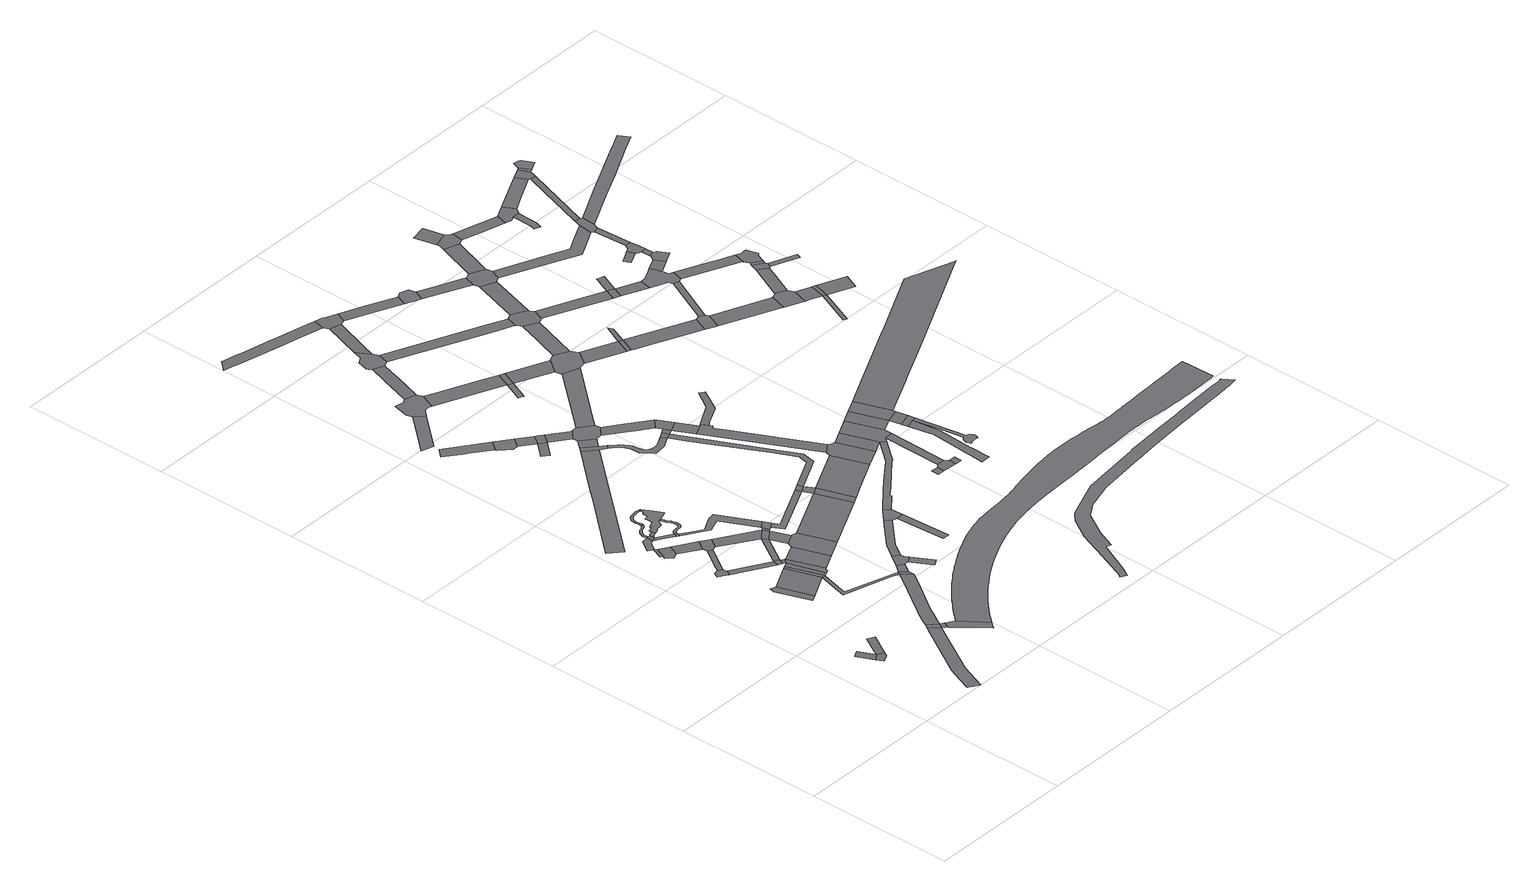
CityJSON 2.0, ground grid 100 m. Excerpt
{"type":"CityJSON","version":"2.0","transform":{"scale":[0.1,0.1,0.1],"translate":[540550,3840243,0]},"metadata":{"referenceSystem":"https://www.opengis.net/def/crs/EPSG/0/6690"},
"CityObjects":{
"road1":{"type":"Road","geometry":[{"type":"MultiSurface","lod":"1","boundaries":[[[0,1,2,3]]]}]},
"road2":{"type":"Road","geometry":[{"type":"MultiSurface","lod":"1","boundaries":[[[3,2,4,5,6]]]}]},
"road3":{"type":"Road","attributes":{"RoadStructureAttribute.sectionType":"1"},"geometry":[{"type":"MultiSurface","lod":"1","boundaries":[[[7,8,3,6]]]}]},
"road4":{"type":"Road","attributes":{"RoadStructureAttribute.sectionType":"1"},"geometry":[{"type":"MultiSurface","lod":"1","boundaries":[[[9,10,11,12,13,14,15,16,17,18,19]]]}]},
"road5":{"type":"Road","geometry":[{"type":"MultiSurface","lod":"1","boundaries":[[[20,21,22,23,24,25]]]}]},
"road6":{"type":"Road","geometry":[{"type":"MultiSurface","lod":"1","boundaries":[[[26,27,28,29,30,31,32,33,34,35,36,37]]]}]},
"road7":{"type":"Road","geometry":[{"type":"MultiSurface","lod":"1","boundaries":[[[38,9,19,39]]]}]},
"road8":{"type":"Road","attributes":{"RoadStructureAttribute.sectionType":"1"},"geometry":[{"type":"MultiSurface","lod":"1","boundaries":[[[40,41,42,43,44]]]}]},
"road9":{"type":"Road","attributes":{"RoadStructureAttribute.sectionType":"1"},"geometry":[{"type":"MultiSurface","lod":"1","boundaries":[[[39,19,45,46]]]}]},
"road10":{"type":"Road","geometry":[{"type":"MultiSurface","lod":"1","boundaries":[[[44,43,47,48,49,50]]]}]},
"road11":{"type":"Road","attributes":{"RoadStructureAttribute.sectionType":"1"},"geometry":[{"type":"MultiSurface","lod":"1","boundaries":[[[51,52,53,41,54,55,56]]]}]},
"road12":{"type":"Road","attributes":{"function":"3","RoadStructureAttribute.sectionType":"1"},"geometry":[{"type":"MultiSurface","lod":"1","boundaries":[[[57,25,24,58,59]]]}]},
"road13":{"type":"Road","attributes":{"RoadStructureAttribute.sectionType":"1"},"geometry":[{"type":"MultiSurface","lod":"1","boundaries":[[[60,61,26,37,62]]]}]},
"road14":{"type":"Road","geometry":[{"type":"MultiSurface","lod":"1","boundaries":[[[63,64,46,45,65,66,67,68,69]]]}]},
"road15":{"type":"Road","attributes":{"RoadStructureAttribute.sectionType":"1"},"geometry":[{"type":"MultiSurface","lod":"1","boundaries":[[[34,33,70,71]]]}]},
"road16":{"type":"Road","attributes":{"RoadStructureAttribute.sectionType":"1"},"geometry":[{"type":"MultiSurface","lod":"1","boundaries":[[[72,73,50,49,74,75]]]}]},
"road17":{"type":"Road","geometry":[{"type":"MultiSurface","lod":"1","boundaries":[[[76,51,56,77,78]]]}]},
"road18":{"type":"Road","geometry":[{"type":"MultiSurface","lod":"1","boundaries":[[[79,80,77,56,81,82,83,84]]]}]},
"road19":{"type":"Road","geometry":[{"type":"MultiSurface","lod":"1","boundaries":[[[85,86,78,77,87,88,89,90,91]]]}]},
"road20":{"type":"Road","attributes":{"RoadStructureAttribute.sectionType":"1"},"geometry":[{"type":"MultiSurface","lod":"1","boundaries":[[[92,93,94,95,96,97,98,99,100,101,102,103,104,105,106,107,108,109,110,111,112,113,114,115,116,117,118,119,120,121,122,123,124,125,51,76]]]}]},
"road21":{"type":"Road","geometry":[{"type":"MultiSurface","lod":"1","boundaries":[[[126,57,59,127,128]]]}]},
"road22":{"type":"Road","attributes":{"RoadStructureAttribute.sectionType":"1"},"geometry":[{"type":"MultiSurface","lod":"1","boundaries":[[[129,130,131,132,133,134,135,136,137,38,39,138,139,140,141,142,143]]]}]},
"road23":{"type":"Road","geometry":[{"type":"MultiSurface","lod":"1","boundaries":[[[75,74,144,60,62,145,146,147]]]}]},
"road24":{"type":"Road","attributes":{"RoadStructureAttribute.sectionType":"1"},"geometry":[{"type":"MultiSurface","lod":"1","boundaries":[[[148,149,126,128,150]]]}]},
"road25":{"type":"Road","geometry":[{"type":"MultiSurface","lod":"1","boundaries":[[[151,152,153,71,70,154,155]]]}]},
"road26":{"type":"Road","geometry":[{"type":"MultiSurface","lod":"1","boundaries":[[[84,83,156,157,158,159]]]}]},
"road27":{"type":"Road","attributes":{"RoadStructureAttribute.sectionType":"1"},"geometry":[{"type":"MultiSurface","lod":"1","boundaries":[[[160,155,154,161,148,162]]]}]},
"road28":{"type":"Road","attributes":{"RoadStructureAttribute.sectionType":"1"},"geometry":[{"type":"MultiSurface","lod":"1","boundaries":[[[162,148,150,163,164,165,166,167]]]}]},
"road29":{"type":"Road","attributes":{"RoadStructureAttribute.sectionType":"1"},"geometry":[{"type":"MultiSurface","lod":"1","boundaries":[[[59,168,169,170,171,172,173,127]]]}]},
"road30":{"type":"Road","attributes":{"RoadStructureAttribute.sectionType":"1"},"geometry":[{"type":"MultiSurface","lod":"1","boundaries":[[[174,175,176,177,178,179,180,181,182,183,184,185,186,187,188,189,190,191,192,193,194,195,196,197,198,109,199,200,201,202,203,204,205,206,207,208,209,210,211,212,213,214,215,216,217,218,219,220,221,222]]]}]},
"road31":{"type":"Road","attributes":{"RoadStructureAttribute.sectionType":"1"},"geometry":[{"type":"MultiSurface","lod":"1","boundaries":[[[223,224,225,226,227,228,229,230,231,232,233,234,235,236,237,238,239,240,241,242,243,244,245,246,247,248,249,250,251,252,253,254,255,256,257,258,259,260,261,262,263,264,265,266,267,268,269,270,271,272,273,274,84,159]]]}]},
"road32":{"type":"Road","attributes":{"RoadStructureAttribute.sectionType":"1"},"geometry":[{"type":"MultiSurface","lod":"1","boundaries":[[[275,151,155,276]]]}]},
"road33":{"type":"Road","geometry":[{"type":"MultiSurface","lod":"1","boundaries":[[[277,278,279,280,222,221,281,282,283,284,285,286,287,288,289,290,291,85,91,292,293,294,295,296,297,298,299,300,301,302,303,304,305,306,249,248]]]}]},
"road34":{"type":"Road","geometry":[{"type":"MultiSurface","lod":"1","boundaries":[[[307,308,167,166,309]]]}]},
"road35":{"type":"Road","attributes":{"RoadStructureAttribute.sectionType":"1"},"geometry":[{"type":"MultiSurface","lod":"1","boundaries":[[[147,146,310,311]]]}]},
"road36":{"type":"Road","attributes":{"function":"3","RoadStructureAttribute.sectionType":"1"},"geometry":[{"type":"MultiSurface","lod":"1","boundaries":[[[312,313,314,315,316,317,318,319]]]}]},
"road37":{"type":"Road","attributes":{"RoadStructureAttribute.sectionType":"1"},"geometry":[{"type":"MultiSurface","lod":"1","boundaries":[[[320,321,322,323,157,156,324,325,326,327,328]]]}]},
"road38":{"type":"Road","geometry":[{"type":"MultiSurface","lod":"1","boundaries":[[[172,171,129,143,329,330]]]}]},
"road39":{"type":"Road","geometry":[{"type":"MultiSurface","lod":"1","boundaries":[[[311,310,275,276,331]]]}]},
"road40":{"type":"Road","attributes":{"RoadStructureAttribute.sectionType":"1"},"geometry":[{"type":"MultiSurface","lod":"1","boundaries":[[[331,276,332,333]]]}]},
"road41":{"type":"Road","attributes":{"RoadStructureAttribute.sectionType":"1"},"geometry":[{"type":"MultiSurface","lod":"1","boundaries":[[[334,330,329,335]]]}]},
"road42":{"type":"Road","geometry":[{"type":"MultiSurface","lod":"1","boundaries":[[[333,332,307,309,336,337]]]}]},
"road43":{"type":"Road","attributes":{"RoadStructureAttribute.sectionType":"1"},"geometry":[{"type":"MultiSurface","lod":"1","boundaries":[[[338,311,331,339]]]}]},
"road44":{"type":"Road","attributes":{"RoadStructureAttribute.sectionType":"1"},"geometry":[{"type":"MultiSurface","lod":"1","boundaries":[[[340,341,342,343,344,345,346,347,348]]]}]},
"road45":{"type":"Road","geometry":[{"type":"MultiSurface","lod":"1","boundaries":[[[349,350,334,335,351,352,353,354]]]}]},
"road46":{"type":"Road","geometry":[{"type":"MultiSurface","lod":"1","boundaries":[[[328,327,338,339,355,356]]]}]},
"road47":{"type":"Road","attributes":{"RoadStructureAttribute.sectionType":"1"},"geometry":[{"type":"MultiSurface","lod":"1","boundaries":[[[357,358,359,360,361,362,363]]]}]},
"road48":{"type":"Road","geometry":[{"type":"MultiSurface","lod":"1","boundaries":[[[364,365,352,351]]]}]},
"road49":{"type":"Road","geometry":[{"type":"MultiSurface","lod":"1","boundaries":[[[348,347,366,367,368,369,370,371]]]}]},
"road50":{"type":"Road","geometry":[{"type":"MultiSurface","lod":"1","boundaries":[[[372,373,374,375,376,377,378,379]]]}]},
"road51":{"type":"Road","attributes":{"RoadStructureAttribute.sectionType":"1"},"geometry":[{"type":"MultiSurface","lod":"1","boundaries":[[[380,381,382,349,354,383,384]]]}]},
"road52":{"type":"Road","attributes":{"RoadStructureAttribute.sectionType":"1"},"geometry":[{"type":"MultiSurface","lod":"1","boundaries":[[[385,386,356,355,387,388]]]}]},
"road53":{"type":"Road","attributes":{"RoadStructureAttribute.sectionType":"1"},"geometry":[{"type":"MultiSurface","lod":"1","boundaries":[[[371,370,389,372,390]]]}]},
"road54":{"type":"Road","attributes":{"function":"3","RoadStructureAttribute.sectionType":"1"},"geometry":[{"type":"MultiSurface","lod":"1","boundaries":[[[391,392,337,336,393]]]}]},
"road55":{"type":"Road","geometry":[{"type":"MultiSurface","lod":"1","boundaries":[[[394,390,372,379,395]]]}]},
"road56":{"type":"Road","geometry":[{"type":"MultiSurface","lod":"1","boundaries":[[[396,397,398,399,400,401,402,357,363,403,404,405,406,407,408,409,410,411]]]}]},
"road57":{"type":"Road","geometry":[{"type":"MultiSurface","lod":"1","boundaries":[[[412,312,319,413,414,415]]]}]},
"road58":{"type":"Road","attributes":{"RoadStructureAttribute.sectionType":"1"},"geometry":[{"type":"MultiSurface","lod":"1","boundaries":[[[416,395,379,417,418]]]}]},
"road59":{"type":"Road","attributes":{"function":"3","RoadStructureAttribute.sectionType":"1"},"geometry":[{"type":"MultiSurface","lod":"1","boundaries":[[[419,420,412,415,421]]]}]},
"road60":{"type":"Road","attributes":{"RoadStructureAttribute.sectionType":"1"},"geometry":[{"type":"MultiSurface","lod":"1","boundaries":[[[422,423,424,425]]]}]},
"road61":{"type":"Road","geometry":[{"type":"MultiSurface","lod":"1","boundaries":[[[426,380,384,425,424,427]]]}]},
"road62":{"type":"Road","geometry":[{"type":"MultiSurface","lod":"1","boundaries":[[[428,429,418,417,430,419,421,431,432,433,434,435]]]}]},
"road63":{"type":"Road","geometry":[{"type":"MultiSurface","lod":"1","boundaries":[[[436,385,388,437]]]}]},
"road64":{"type":"Road","attributes":{"RoadStructureAttribute.sectionType":"1"},"geometry":[{"type":"MultiSurface","lod":"1","boundaries":[[[437,388,391,438]]]}]},
"road65":{"type":"Road","attributes":{"RoadStructureAttribute.sectionType":"1"},"geometry":[{"type":"MultiSurface","lod":"1","boundaries":[[[439,440,396,411,441,442,443]]]}]},
"road66":{"type":"Road","geometry":[{"type":"MultiSurface","lod":"1","boundaries":[[[438,391,393,444]]]}]},
"road67":{"type":"Road","attributes":{"RoadStructureAttribute.sectionType":"1"},"geometry":[{"type":"MultiSurface","lod":"1","boundaries":[[[445,446,447,448,449,450,451,452,453,454,455,456,414,413,457,458,459,460,461,462,463,464,465,466]]]}]},
"road68":{"type":"Road","attributes":{"RoadStructureAttribute.sectionType":"1"},"geometry":[{"type":"MultiSurface","lod":"1","boundaries":[[[467,468,469,470,471,472,473,474,475,476,477,478,479,480,481,482]]]}]},
"road69":{"type":"Road","attributes":{"RoadStructureAttribute.sectionType":"1"},"geometry":[{"type":"MultiSurface","lod":"1","boundaries":[[[483,484,408,407,485,486,487]]]}]},
"road70":{"type":"Road","attributes":{"RoadStructureAttribute.sectionType":"1"},"geometry":[{"type":"MultiSurface","lod":"1","boundaries":[[[488,432,431,489,490,491,492]]]}]},
"road71":{"type":"Road","geometry":[{"type":"MultiSurface","lod":"1","boundaries":[[[493,494,495,496,497,498,499,500,501,502,503,439,443,504,505,506,507,508]]]}]},
"road72":{"type":"Road","geometry":[{"type":"MultiSurface","lod":"1","boundaries":[[[509,466,465,510]]]}]},
"road73":{"type":"Road","attributes":{"RoadStructureAttribute.sectionType":"1"},"geometry":[{"type":"MultiSurface","lod":"1","boundaries":[[[511,509,510,512]]]}]},
"road74":{"type":"Road","attributes":{"RoadStructureAttribute.sectionType":"1"},"geometry":[{"type":"MultiSurface","lod":"1","boundaries":[[[513,514,515,516,517,518,510,465,519,520,521,522,523,524,525,436,437]]]}]},
"road75":{"type":"Road","attributes":{"function":"3","RoadStructureAttribute.sectionType":"1"},"geometry":[{"type":"MultiSurface","lod":"1","boundaries":[[[526,438,444,527,528]]]}]},
"road76":{"type":"Road","geometry":[{"type":"MultiSurface","lod":"1","boundaries":[[[486,529,530,531,532,533,534,535,536]]]}]},
"road77":{"type":"Road","geometry":[{"type":"MultiSurface","lod":"1","boundaries":[[[537,538,539,492,491,511,512,540]]]}]},
"road78":{"type":"Road","geometry":[{"type":"MultiSurface","lod":"1","boundaries":[[[540,512,541,542]]]}]},
"road79":{"type":"Road","attributes":{"RoadStructureAttribute.sectionType":"1"},"geometry":[{"type":"MultiSurface","lod":"1","boundaries":[[[543,493,508,544,545]]]}]},
"road80":{"type":"Road","attributes":{"function":"3","RoadStructureAttribute.sectionType":"1"},"geometry":[{"type":"MultiSurface","lod":"1","boundaries":[[[546,428,435,547,548,549]]]}]},
"road81":{"type":"Road","geometry":[{"type":"MultiSurface","lod":"1","boundaries":[[[487,486,536,550]]]}]},
"road82":{"type":"Road","attributes":{"RoadStructureAttribute.sectionType":"1"},"geometry":[{"type":"MultiSurface","lod":"1","boundaries":[[[551,552,553,554,555,556,426,427,557,558,559,560,561,562,563]]]}]},
"road83":{"type":"Road","attributes":{"RoadStructureAttribute.sectionType":"1"},"geometry":[{"type":"MultiSurface","lod":"1","boundaries":[[[564,542,541,565,566,567,568,569,570,571,572]]]}]},
"road84":{"type":"Road","geometry":[{"type":"MultiSurface","lod":"1","boundaries":[[[573,574,575,576,482,481,577,543,545,578,579]]]}]},
"road85":{"type":"Road","attributes":{"RoadStructureAttribute.sectionType":"1"},"geometry":[{"type":"MultiSurface","lod":"1","boundaries":[[[550,536,580,581]]]}]},
"road86":{"type":"Road","geometry":[{"type":"MultiSurface","lod":"1","boundaries":[[[582,583,584,567,566,585,526,528,586,587]]]}]},
"road87":{"type":"Road","attributes":{"RoadStructureAttribute.sectionType":"1"},"geometry":[{"type":"MultiSurface","lod":"1","boundaries":[[[588,589,590,591,592]]]}]},
"road88":{"type":"Road","attributes":{"RoadStructureAttribute.sectionType":"1"},"geometry":[{"type":"MultiSurface","lod":"1","boundaries":[[[593,594,595,596,597,564,572]]]}]},
"road89":{"type":"Road","attributes":{"RoadStructureAttribute.sectionType":"1"},"geometry":[{"type":"MultiSurface","lod":"1","boundaries":[[[598,506,505,599,600,601,602]]]}]},
"road90":{"type":"Road","attributes":{"RoadStructureAttribute.sectionType":"1"},"geometry":[{"type":"MultiSurface","lod":"1","boundaries":[[[603,592,591,604,605,606]]]}]},
"road91":{"type":"Road","attributes":{"function":"3","RoadStructureAttribute.sectionType":"1"},"geometry":[{"type":"MultiSurface","lod":"1","boundaries":[[[607,587,586,608,551]]]}]},
"road92":{"type":"Road","attributes":{"RoadStructureAttribute.sectionType":"1"},"geometry":[{"type":"MultiSurface","lod":"1","boundaries":[[[609,610,611,612,613,614,615,616,617,618,619,620,621,622,623,624,625,626,627,628,629,630,631,632,633,634,635,636,637,638,639,640,641,642,643,644,645,646,647,648,649,650,651,652,653,654,655,656,657,658,659,660,661,662,663,664,665,666,667,668,669,670,671,672,673,674,675,676,677,678,679,680,681,682,683,684,685,686,687,688,689,690,691,692,693,694,695,696,697,698,699,700,701,702,703,704,705,706,707,708,709,710,711,712,713,714,715,716,717,718,69,68,719,720,721,722,723,724,725,726,727,728,729,730,731,732,733,734,735,736,737,738,739,740,741,742,743,744,745,746,747,748,749,750,751,752,753,754,755,756,757,758,759,760,761,762,763,764,765,766,767,768,769,770,771,772,773,774,775,776,777,778,779,780,781,782,783,784,785,786,787,788,789,790,791,792,793,794,795,796,797,798,799,800,801,802,803]]]}]},
"road93":{"type":"Road","geometry":[{"type":"MultiSurface","lod":"1","boundaries":[[[804,805,806,581,580,807,808,546,549,809,810,811,812,813,814,815]]]}]},
"road94":{"type":"Road","geometry":[{"type":"MultiSurface","lod":"1","boundaries":[[[816,817,818,605,604]]]}]},
"road95":{"type":"Road","attributes":{"RoadStructureAttribute.sectionType":"1"},"geometry":[{"type":"MultiSurface","lod":"1","boundaries":[[[819,820,579,578,821,822,823]]]}]},
"road96":{"type":"Road","attributes":{"RoadStructureAttribute.sectionType":"1"},"geometry":[{"type":"MultiSurface","lod":"1","boundaries":[[[824,603,606,825]]]}]},
"road97":{"type":"Road","geometry":[{"type":"MultiSurface","lod":"1","boundaries":[[[826,607,551,563,824,825,827]]]}]},
"road98":{"type":"Road","attributes":{"RoadStructureAttribute.sectionType":"1"},"geometry":[{"type":"MultiSurface","lod":"1","boundaries":[[[828,829,830,831,804,815,832]]]}]},
"road99":{"type":"Road","attributes":{"function":"3","RoadStructureAttribute.sectionType":"1"},"geometry":[{"type":"MultiSurface","lod":"1","boundaries":[[[812,811,833,834]]]}]},
"road100":{"type":"Road","attributes":{"RoadStructureAttribute.sectionType":"1"},"geometry":[{"type":"MultiSurface","lod":"1","boundaries":[[[835,826,827,836,837,838,839]]]}]},
"road101":{"type":"Road","geometry":[{"type":"MultiSurface","lod":"1","boundaries":[[[840,841,842,843,844,845,846,847,848,849]]]}]},
"road102":{"type":"Road","geometry":[{"type":"MultiSurface","lod":"1","boundaries":[[[850,851,852,823,822,853,854,855,856,857,858,859]]]}]},
"road103":{"type":"Road","geometry":[{"type":"MultiSurface","lod":"1","boundaries":[[[860,861,849,848,862]]]}]},
"road104":{"type":"Road","geometry":[{"type":"MultiSurface","lod":"1","boundaries":[[[863,835,839,864,865]]]}]},
"road105":{"type":"Road","attributes":{"RoadStructureAttribute.sectionType":"1"},"geometry":[{"type":"MultiSurface","lod":"1","boundaries":[[[864,839,861,860]]]}]},
"road106":{"type":"Road","geometry":[{"type":"MultiSurface","lod":"1","boundaries":[[[866,867,868,869,870,871,872,873,874,875,876,877,878,879,880,881,882,883,884,885,886,887,888,889,890,891,892,893,894,895,896,897,898,899,900,901,862,848]]]}]},
"road107":{"type":"Road","geometry":[{"type":"MultiSurface","lod":"1","boundaries":[[[834,833,902,903]]]}]},
"road108":{"type":"Road","geometry":[{"type":"MultiSurface","lod":"1","boundaries":[[[904,905,602,601,906,907,828,832,908,909,910,911,912,913]]]}]},
"road109":{"type":"Road","geometry":[{"type":"MultiSurface","lod":"1","boundaries":[[[914,915,834,903]]]}]},
"road110":{"type":"Road","attributes":{"RoadStructureAttribute.sectionType":"1"},"geometry":[{"type":"MultiSurface","lod":"1","boundaries":[[[916,917,918,857,856,919,920,921]]]}]},
"road111":{"type":"Road","attributes":{"RoadStructureAttribute.sectionType":"1"},"geometry":[{"type":"MultiSurface","lod":"1","boundaries":[[[922,923,924,925,926,927,928,929,930,931,932,933,934,935,936,937,938,939,940,941,942,943,944,945,946,947,948,949,950,951,952,953,954,955,956,957,958,959,960,961,962,963,964,965,966,967,968,969,970,971,972,973,974,975,976]]]}]},
"road112":{"type":"Road","attributes":{"RoadStructureAttribute.sectionType":"1"},"geometry":[{"type":"MultiSurface","lod":"1","boundaries":[[[977,904,913,978,979]]]}]},
"road113":{"type":"Road","attributes":{"function":"3","RoadStructureAttribute.sectionType":"1"},"geometry":[{"type":"MultiSurface","lod":"1","boundaries":[[[903,902,980,981,982,983,984]]]}]},
"road114":{"type":"Road","attributes":{"RoadStructureAttribute.sectionType":"1"},"geometry":[{"type":"MultiSurface","lod":"1","boundaries":[[[985,910,909,986,987]]]}]},
"road115":{"type":"Road","geometry":[{"type":"MultiSurface","lod":"1","boundaries":[[[988,989,990,921,920,991,977,979,992,993,994,995,996]]]}]},
"road116":{"type":"Road","geometry":[{"type":"MultiSurface","lod":"1","boundaries":[[[997,984,983,998,999,1000,1001]]]}]},
"road117":{"type":"Road","attributes":{"RoadStructureAttribute.sectionType":"1"},"geometry":[{"type":"MultiSurface","lod":"1","boundaries":[[[1002,988,996,1003,1004]]]}]},
"road118":{"type":"Road","geometry":[{"type":"MultiSurface","lod":"1","boundaries":[[[987,986,1005,1006]]]}]},
"road119":{"type":"Road","geometry":[{"type":"MultiSurface","lod":"1","boundaries":[[[1007,1008,1009,987,1006]]]}]},
"road120":{"type":"Road","geometry":[{"type":"MultiSurface","lod":"1","boundaries":[[[1010,1011,1012,1013,1014,1002,1004,1015,1016,1017]]]}]},
"road121":{"type":"Road","attributes":{"RoadStructureAttribute.sectionType":"1"},"geometry":[{"type":"MultiSurface","lod":"1","boundaries":[[[1006,1005,1018,1019]]]}]},
"road122":{"type":"Road","attributes":{"RoadStructureAttribute.sectionType":"1"},"geometry":[{"type":"MultiSurface","lod":"1","boundaries":[[[1020,1021,1012,1011]]]}]},
"road123":{"type":"Road","attributes":{"RoadStructureAttribute.sectionType":"1"},"geometry":[{"type":"MultiSurface","lod":"1","boundaries":[[[1022,997,1001,1023]]]}]},
"road124":{"type":"Road","attributes":{"function":"3","RoadStructureAttribute.sectionType":"1"},"geometry":[{"type":"MultiSurface","lod":"1","boundaries":[[[1000,999,1024,1025,1026]]]}]},
"road125":{"type":"Road","attributes":{"RoadStructureAttribute.sectionType":"1"},"geometry":[{"type":"MultiSurface","lod":"1","boundaries":[[[1027,1028,1029,994,993,1030,1031,1032,1033,1034,1035,1036]]]}]},
"road126":{"type":"Road","geometry":[{"type":"MultiSurface","lod":"1","boundaries":[[[1037,1038,1039,1040,1019,1018,1041,1042,1043,1022,1023,1044,1045,1046,1047,1048]]]}]},
"road127":{"type":"Road","attributes":{"RoadStructureAttribute.sectionType":"1"},"geometry":[{"type":"MultiSurface","lod":"1","boundaries":[[[1017,1016,1049,1050,1051]]]}]},
"road128":{"type":"Road","attributes":{"function":"3","RoadStructureAttribute.sectionType":"1"},"geometry":[{"type":"MultiSurface","lod":"1","boundaries":[[[1052,1053,1054,1055,1056,1057,1058,863,865,1059,1060,1061,1062,1063,1064]]]}]},
"road129":{"type":"Road","geometry":[{"type":"MultiSurface","lod":"1","boundaries":[[[1065,1066,1067,1026,1025,1068,1069,1070,1071,1072]]]}]},
"road130":{"type":"Road","attributes":{"RoadStructureAttribute.sectionType":"1"},"geometry":[{"type":"MultiSurface","lod":"1","boundaries":[[[1073,1037,1048,1074]]]}]},
"road131":{"type":"Road","geometry":[{"type":"MultiSurface","lod":"1","boundaries":[[[1075,1076,1077,1078,1079]]]}]},
"road132":{"type":"Road","geometry":[{"type":"MultiSurface","lod":"1","boundaries":[[[1080,1081,1082,1083]]]}]},
"road133":{"type":"Road","geometry":[{"type":"MultiSurface","lod":"1","boundaries":[[[1084,1085,1086,1073,1074,1087,1088,1089]]]}]},
"road134":{"type":"Road","geometry":[{"type":"MultiSurface","lod":"1","boundaries":[[[1090,1091,1092,1093,1094,1095]]]}]},
"road135":{"type":"Road","attributes":{"function":"3","RoadStructureAttribute.sectionType":"1"},"geometry":[{"type":"MultiSurface","lod":"1","boundaries":[[[1096,1070,1069,1097,1098,1099,1080,1100]]]}]},
"road136":{"type":"Road","geometry":[{"type":"MultiSurface","lod":"1","boundaries":[[[1101,1102,1103,1104,1105,1075,1079,1106,1107,1108]]]}]},
"road137":{"type":"Road","attributes":{"RoadStructureAttribute.sectionType":"1"},"geometry":[{"type":"MultiSurface","lod":"1","boundaries":[[[1108,1107,1109,1085,1084]]]}]},
"road138":{"type":"Road","attributes":{"RoadStructureAttribute.sectionType":"1"},"geometry":[{"type":"MultiSurface","lod":"1","boundaries":[[[1110,1111,1112,1113,1045,1044,1114,1115,1116,1117]]]}]},
"road139":{"type":"Road","geometry":[{"type":"MultiSurface","lod":"1","boundaries":[[[1118,1119,1051,1050,1120,1090,1095,1121]]]}]},
"road140":{"type":"Road","attributes":{"RoadStructureAttribute.sectionType":"1"},"geometry":[{"type":"MultiSurface","lod":"1","boundaries":[[[1122,1065,1072,1123,1124]]]}]},
"road141":{"type":"Road","geometry":[{"type":"MultiSurface","lod":"1","boundaries":[[[1100,1080,1083,1125]]]}]},
"road142":{"type":"Road","attributes":{"RoadStructureAttribute.sectionType":"1"},"geometry":[{"type":"MultiSurface","lod":"1","boundaries":[[[1126,1127,1128,1103,1102]]]}]},
"road143":{"type":"Road","geometry":[{"type":"MultiSurface","lod":"1","boundaries":[[[1129,1130,1036,1035,1127,1126,1131,1132,1133,1134,1135]]]}]},
"road144":{"type":"Road","geometry":[{"type":"MultiSurface","lod":"1","boundaries":[[[1136,1137,1122,1124,1138,1139,1140,1141]]]}]},
"road145":{"type":"Road","attributes":{"function":"3","RoadStructureAttribute.sectionType":"1"},"geometry":[{"type":"MultiSurface","lod":"1","boundaries":[[[1125,1083,1142,1143]]]}]},
"road146":{"type":"Road","attributes":{"RoadStructureAttribute.sectionType":"1"},"geometry":[{"type":"MultiSurface","lod":"1","boundaries":[[[1144,1136,1141,1145,1146]]]}]},
"road147":{"type":"Road","geometry":[{"type":"MultiSurface","lod":"1","boundaries":[[[1147,1148,1149,1117,1116,1144,1146,1150,1151,1152,1153]]]}]},
"road148":{"type":"Road","attributes":{"RoadStructureAttribute.sectionType":"1"},"geometry":[{"type":"MultiSurface","lod":"1","boundaries":[[[1154,1155,1118,1121,1156,1157]]]}]},
"road149":{"type":"Road","geometry":[{"type":"MultiSurface","lod":"1","boundaries":[[[1158,1159,1160,1161,1140,1139]]]}]},
"road150":{"type":"Road","attributes":{"RoadStructureAttribute.sectionType":"1"},"geometry":[{"type":"MultiSurface","lod":"1","boundaries":[[[1162,1163,1164,1165,1129,1135,1166,1167,1168,1169]]]}]},
"road151":{"type":"Road","geometry":[{"type":"MultiSurface","lod":"1","boundaries":[[[1170,1154,1157,1162,1169,1171,1172]]]}]},
"road152":{"type":"Road","attributes":{"RoadStructureAttribute.sectionType":"1"},"geometry":[{"type":"MultiSurface","lod":"1","boundaries":[[[1173,1170,1172,1174]]]}]},
"road153":{"type":"Road","geometry":[{"type":"MultiSurface","lod":"1","boundaries":[[[1175,1176,1173,1174,1177,1178,1179]]]}]},
"road154":{"type":"Road","attributes":{"RoadStructureAttribute.sectionType":"1"},"geometry":[{"type":"MultiSurface","lod":"1","boundaries":[[[1180,1181,1182,1183,1134,1133,1184,1185,1186,1187]]]}]}
},
"vertices":[
[268,766,0],[221,743,0],[276,630,0],[319,661,0],
[299,584,0],[348,608,0],[364,635,0],
[448,781,0],[403,807,0],
[713,613,0],[688,571,0],[483,225,0],[446,132,0],[411,46,0],[482,4,0],[554,183,0],[694,423,0],[757,530,0],[768,549,0],[770,551,0],
[445,1548,0],[417,1560,0],[409,1522,0],[488,1296,0],[532,1319,0],[453,1544,0],
[353,1906,0],[347,1906,0],[339,1905,0],[325,1904,0],[305,1868,0],[325,1857,0],[331,1853,0],[369,1831,0],[388,1864,0],[388,1866,0],[384,1888,0],[383,1894,0],
[729,639,0],[790,584,0],
[276,2324,0],[273,2325,0],[242,2250,0],[259,2240,0],[290,2315,0],
[801,531,0],[816,570,0],
[247,2219,0],[289,2183,0],[325,2199,0],[357,2274,0],
[337,2433,0],[293,2426,0],[239,2346,0],[278,2327,0],[310,2377,0],[337,2390,0],
[622,1631,0],[691,1400,0],[701,1405,0],
[468,2086,0],[372,1937,0],[494,2065,0],
[843,554,0],[833,560,0],[803,516,0],[966,322,0],[976,336,0],[1001,367,0],[877,535,0],
[628,1685,0],[637,1722,0],
[468,2206,0],[429,2230,0],[463,2114,0],[505,2183,0],
[352,2436,0],[366,2403,0],[364,2433,0],
[442,2357,0],[405,2379,0],[375,2367,0],[428,2335,0],[462,2314,0],[472,2338,0],
[401,2452,0],[374,2445,0],[379,2416,0],[386,2421,0],[393,2424,0],[397,2425,0],[407,2428,0],
[349,2448,0],[348,2454,0],[348,2463,0],[349,2467,0],[351,2474,0],[354,2481,0],[360,2490,0],[363,2493,0],[371,2500,0],[376,2502,0],[392,2508,0],[401,2512,0],[406,2514,0],[411,2519,0],[415,2522,0],[420,2530,0],[422,2536,0],[423,2540,0],[400,2529,0],[397,2527,0],[395,2526,0],[387,2522,0],[379,2519,0],[369,2516,0],[363,2512,0],[361,2511,0],[353,2504,0],[348,2499,0],[341,2489,0],[337,2479,0],[334,2470,0],[333,2464,0],[333,2453,0],[335,2446,0],
[643,1641,0],[724,1402,0],[725,1405,0],
[1018,1082,0],[1014,1077,0],[985,1033,0],[931,955,0],[926,947,0],[821,791,0],[807,771,0],[796,752,0],[757,687,0],[801,604,0],[846,682,0],[872,725,0],[999,912,0],[1014,934,0],[1073,1023,0],
[471,2090,0],[499,2066,0],[528,2074,0],[571,2142,0],
[676,1658,0],[669,1655,0],[752,1418,0],
[644,1733,0],[638,1724,0],[638,1723,0],[657,1669,0],[672,1707,0],
[479,2304,0],[486,2322,0],[486,2330,0],[487,2337,0],
[673,1706,0],[668,1663,0],[693,1691,0],
[776,1429,0],[773,1436,0],[771,1441,0],[787,1449,0],[701,1685,0],
[659,1247,0],[645,1197,0],[973,1108,0],[1019,1084,0],[1024,1108,0],[672,1212,0],
[506,2655,0],[497,2656,0],[490,2656,0],[479,2654,0],[457,2650,0],[452,2649,0],[444,2647,0],[441,2646,0],[436,2644,0],[435,2643,0],[427,2638,0],[421,2632,0],[417,2628,0],[412,2619,0],[409,2612,0],[405,2599,0],[405,2587,0],[405,2579,0],[407,2565,0],[408,2556,0],[409,2552,0],[409,2547,0],[408,2540,0],[406,2537,0],[403,2532,0],[424,2546,0],[424,2551,0],[424,2553,0],[422,2567,0],[420,2580,0],[420,2587,0],[420,2597,0],[423,2607,0],[425,2612,0],[429,2619,0],[432,2622,0],[436,2626,0],[437,2626,0],[442,2630,0],[443,2630,0],[446,2632,0],[454,2634,0],[456,2634,0],[482,2639,0],[492,2641,0],[497,2641,0],[504,2640,0],[518,2637,0],[522,2651,0],
[489,2340,0],[491,2344,0],[495,2346,0],[502,2349,0],[509,2351,0],[513,2352,0],[518,2353,0],[538,2354,0],[545,2355,0],[547,2356,0],[550,2358,0],[554,2362,0],[558,2367,0],[563,2379,0],[566,2388,0],[567,2393,0],[567,2395,0],[568,2400,0],[567,2406,0],[564,2418,0],[560,2432,0],[557,2438,0],[545,2456,0],[542,2462,0],[539,2474,0],[533,2498,0],[518,2494,0],[524,2471,0],[528,2457,0],[531,2449,0],[544,2431,0],[546,2426,0],[550,2414,0],[552,2404,0],[552,2401,0],[553,2399,0],[552,2397,0],[552,2394,0],[552,2392,0],[549,2384,0],[545,2375,0],[543,2372,0],[540,2369,0],[536,2369,0],[517,2368,0],[510,2367,0],[501,2365,0],[498,2364,0],[487,2360,0],[480,2355,0],[475,2347,0],[473,2341,0],
[759,1919,0],[787,1889,0],
[597,2521,0],[592,2530,0],[563,2586,0],[530,2650,0],[518,2614,0],[505,2611,0],[504,2570,0],[477,2566,0],[477,2559,0],[478,2543,0],[478,2513,0],[450,2502,0],[432,2495,0],[433,2478,0],[398,2470,0],[423,2431,0],[429,2434,0],[445,2447,0],[451,2450,0],[456,2451,0],[463,2451,0],[465,2451,0],[478,2452,0],[484,2453,0],[487,2455,0],[489,2457,0],[493,2462,0],[498,2472,0],[503,2481,0],[508,2486,0],
[817,1741,0],[782,1724,0],[899,1506,0],
[764,1927,0],[832,1982,0],
[743,3292,0],[482,2993,0],[427,2928,0],[65,2513,0],[148,2441,0],[442,2779,0],[463,2803,0],[826,3220,0],
[769,2298,0],[714,2287,0],[623,2237,0],[552,2281,0],[574,2246,0],[642,2204,0],[732,2240,0],[851,2004,0],[897,2037,0],
[1071,1066,0],[1034,1106,0],
[853,1944,0],
[832,1778,0],[903,1818,0],
[1071,1160,0],[1114,1131,0],
[1027,1572,0],[943,1810,0],
[852,1992,0],[866,1950,0],
[362,3829,0],[227,3927,0],[172,3868,0],[274,3795,0],[315,3764,0],[357,3734,0],[394,3708,0],[434,3679,0],[481,3743,0],
[1127,1241,0],[1118,1229,0],[1143,1132,0],[1186,1157,0],[1170,1185,0],[1168,1213,0],
[884,1959,0],[922,1986,0],
[373,4256,0],[227,4090,0],[155,4008,0],[146,3998,0],[144,3996,0],[225,3968,0],[432,4204,0],
[1224,995,0],[1267,1020,0],
[436,3669,0],[506,3598,0],[532,3602,0],[540,3603,0],[541,3603,0],[587,3666,0],
[641,3531,0],[628,3516,0],[571,3453,0],[554,3434,0],[597,3400,0],[612,3416,0],[669,3480,0],[685,3499,0],
[1368,1510,0],[1302,1446,0],[1193,1338,0],[1228,1303,0],[1402,1474,0],
[1265,2101,0],[945,1940,0],[928,1885,0],[1278,2063,0],
[637,3534,0],[683,3597,0],
[1309,1996,0],[1156,1918,0],[1392,1759,0],
[708,3579,0],[731,3562,0],
[474,4407,0],[450,4395,0],[442,4391,0],[439,4390,0],[385,4402,0],[360,4293,0],[362,4287,0],[450,4223,0],[467,4243,0],[496,4249,0],[504,4251,0],[523,4242,0],[567,4344,0],[565,4350,0],[563,4355,0],[552,4384,0],
[768,3321,0],[872,3194,0],[890,3214,0],[851,3249,0],
[862,3468,0],[810,3409,0],[867,3464,0],
[813,3374,0],[813,3373,0],[899,3304,0],
[1455,1129,0],[1505,1132,0],[1484,1467,0],[1434,1464,0],
[1444,1585,0],[1479,1549,0],
[907,3468,0],[900,3468,0],[810,3407,0],[941,3309,0],[1002,3365,0],[997,3393,0],[997,3396,0],[996,3402,0],
[1311,2124,0],[1323,2088,0],
[1357,2021,0],
[581,4743,0],[539,4612,0],[616,4588,0],[620,4601,0],[655,4715,0],
[1440,1784,0],
[1106,3011,0],[1079,3001,0],[1054,2998,0],[1029,3003,0],[1004,3015,0],[996,3030,0],[988,3077,0],[983,3102,0],[973,3120,0],[958,3147,0],[937,3174,0],[907,3199,0],[907,3164,0],[928,3142,0],[940,3122,0],[951,3092,0],[954,3057,0],[954,3027,0],[1017,2950,0],[1099,2961,0],[1174,3002,0],[1153,3038,0],
[611,5340,0],[441,5377,0],[430,5379,0],[277,5413,0],[213,5426,0],[175,5435,0],[90,5453,0],[69,5458,0],[8,5390,0],[65,5378,0],[74,5376,0],[128,5364,0],[424,5299,0],[534,5274,0],[707,5236,0],[725,5314,0],
[922,4193,0],[705,4285,0],[896,4084,0],[972,4052,0],[1014,4154,0],
[1134,3270,0],[1087,3205,0],[1108,3190,0],[1206,3120,0],[1263,3177,0],
[643,4938,0],[622,4872,0],[621,4872,0],[619,4871,0],[589,4849,0],[588,4850,0],[583,4851,0],[559,4775,0],[566,4763,0],[574,4750,0],[582,4747,0],[666,4720,0],[690,4731,0],[714,4809,0],[701,4836,0],[695,4846,0],
[1193,3061,0],[1216,3020,0],
[1226,3080,0],[1249,3035,0],
[1552,2206,0],[1561,2256,0],[1568,2301,0],[1561,2316,0],[1506,2429,0],[1315,2819,0],[1233,2885,0],[1273,2806,0],[1464,2434,0],[1522,2319,0],[1531,2303,0],[1523,2262,0],[1517,2228,0],
[1657,2174,0],[1533,1832,0],[1740,1938,0],
[970,4048,0],[954,4011,0],[914,3919,0],[933,3912,0],[951,3904,0],[990,3995,0],[1007,4032,0],[1008,4036,0],
[1282,3147,0],[1271,3167,0],[1268,3173,0],[1320,3071,0],
[1317,2902,0],[1388,2938,0],
[728,5200,0],[724,4939,0],[805,5180,0],
[1265,3883,0],[1067,3486,0],[1096,3520,0],[1379,3846,0],
[1051,4138,0],
[1950,2046,0],[1827,1894,0],[1824,1890,0],[1660,1763,0],[1600,1714,0],[1458,1598,0],[1583,1637,0],[1580,1649,0],[1643,1696,0],[1853,1868,0],[1858,1865,0],[1859,1868,0],[1977,2014,0],
[1405,2948,0],[1337,2862,0],[1668,2212,0],[1733,2260,0],[1450,2816,0],[1428,2858,0],[1423,2869,0],[1440,2882,0],[1430,2902,0],
[841,5276,0],[801,5294,0],[782,5302,0],[758,5307,0],[721,5213,0],[840,5190,0],[871,5263,0],
[1253,3932,0],[1322,4024,0],
[1778,2238,0],[1740,2246,0],[1739,2247,0],[1658,2176,0],[1863,2001,0],[1780,2237,0],
[1927,1625,0],[1925,1596,0],[1924,1575,0],[1972,1573,0],[1974,1623,0],
[1453,2920,0],[1581,2985,0],[1671,3138,0],[1637,3159,0],[1558,3034,0],
[1337,4544,0],[1306,4471,0],[1327,4462,0],[1456,4407,0],[1479,4484,0],
[1997,1643,0],[2071,1568,0],[2073,1618,0],[2052,1641,0],
[1867,2282,0],[1908,2024,0],
[3707,1248,0],[3671,1247,0],[3645,1245,0],[3607,1241,0],[3578,1240,0],[3541,1238,0],[3514,1236,0],[3490,1234,0],[3462,1233,0],[3427,1231,0],[3407,1228,0],[3383,1227,0],[3356,1226,0],[3335,1225,0],[3317,1224,0],[3297,1221,0],[3273,1220,0],[3248,1217,0],[3224,1217,0],[3200,1216,0],[3178,1214,0],[3163,1213,0],[3146,1213,0],[3122,1210,0],[3104,1208,0],[3084,1208,0],[3060,1206,0],[3034,1205,0],[3011,1204,0],[2990,1204,0],[2970,1204,0],[2956,1204,0],[2940,1204,0],[2925,1205,0],[2911,1206,0],[2890,1208,0],[2876,1210,0],[2860,1211,0],[2846,1214,0],[2831,1216,0],[2820,1217,0],[2801,1218,0],[2771,1220,0],[2731,1221,0],[2697,1223,0],[2671,1224,0],[2630,1224,0],[2600,1223,0],[2565,1223,0],[2522,1221,0],[2483,1218,0],[2441,1214,0],[2411,1211,0],[2380,1206,0],[2342,1200,0],[2306,1194,0],[2273,1188,0],[2234,1180,0],[2194,1171,0],[2162,1163,0],[2132,1155,0],[2097,1147,0],[2072,1142,0],[2046,1137,0],[1967,1125,0],[1954,1123,0],[1924,1120,0],[1906,1118,0],[1885,1117,0],[1857,1116,0],[1833,1113,0],[1808,1111,0],[1779,1106,0],[1753,1103,0],[1727,1097,0],[1694,1089,0],[1669,1083,0],[1635,1073,0],[1613,1066,0],[1585,1055,0],[1561,1045,0],[1539,1035,0],[1515,1025,0],[1492,1014,0],[1468,1002,0],[1444,990,0],[1418,978,0],[1394,964,0],[1364,945,0],[1338,930,0],[1318,917,0],[1297,904,0],[1277,891,0],[1256,876,0],[1235,863,0],[1214,848,0],[1191,831,0],[1164,812,0],[1142,794,0],[1124,779,0],[1063,727,0],[1041,708,0],[1022,690,0],[1006,674,0],[983,652,0],[966,634,0],[950,618,0],[927,593,0],[904,568,0],[883,544,0],[1036,407,0],[1065,440,0],[1093,469,0],[1120,496,0],[1149,524,0],[1179,551,0],[1203,572,0],[1235,600,0],[1268,625,0],[1298,648,0],[1331,671,0],[1357,690,0],[1394,713,0],[1422,731,0],[1453,749,0],[1479,765,0],[1510,781,0],[1546,800,0],[1577,814,0],[1606,828,0],[1645,846,0],[1684,861,0],[1719,876,0],[1752,887,0],[1793,900,0],[1827,910,0],[1859,920,0],[1890,926,0],[1923,933,0],[1967,943,0],[2074,958,0],[2105,961,0],[2148,963,0],[2195,967,0],[2251,970,0],[2311,974,0],[2366,977,0],[2433,981,0],[2500,985,0],[2557,989,0],[2620,993,0],[2704,999,0],[2780,1004,0],[2833,1007,0],[2857,1010,0],[2877,1011,0],[2896,1012,0],[2919,1014,0],[2938,1016,0],[2958,1016,0],[2982,1017,0],[3001,1017,0],[3021,1018,0],[3036,1018,0],[3053,1018,0],[3070,1019,0],[3083,1018,0],[3095,1018,0],[3115,1018,0],[3128,1017,0],[3144,1017,0],[3162,1015,0],[3192,1013,0],[3217,1012,0],[3248,1009,0],[3280,1008,0],[3306,1007,0],[3325,1007,0],[3344,1007,0],[3373,1006,0],[3408,1005,0],[3438,1005,0],[3467,1005,0],[3493,1005,0],[3516,1006,0],[3538,1006,0],[3562,1007,0],[3590,1008,0],[3609,1008,0],[3633,1010,0],[3651,1012,0],[3674,1013,0],[3694,1015,0],[3712,1017,0],[3718,1017,0],
[1372,4047,0],[1362,4043,0],[1327,4027,0],[1254,3927,0],[1263,3889,0],[1386,3848,0],[1422,3856,0],[1429,3858,0],[1492,3951,0],[1488,3958,0],[1471,3990,0],[1466,4000,0],
[2117,1566,0],[2118,1590,0],[2119,1616,0],
[1024,5198,0],[894,5254,0],[996,5124,0],[1198,5037,0],[1229,5110,0],
[2004,2047,0],[2059,2046,0],
[1977,2338,0],[2060,2101,0],
[1477,4370,0],[1445,4274,0],[1431,4228,0],[1416,4184,0],[1570,4322,0],
[1681,3749,0],[1725,3852,0],
[2064,2383,0],[2064,2104,0],[2066,2105,0],[2127,2136,0],[2147,2146,0],
[2200,1900,0],[2210,1857,0],[2188,1465,0],[2249,1464,0],[2254,1609,0],[2253,1613,0],[2263,1812,0],[2264,1856,0],[2239,2042,0],[2174,2021,0],
[1267,5130,0],[1266,5129,0],[1251,5121,0],[1214,5031,0],[1216,5030,0],[1265,5009,0],[1303,4992,0],[1334,5066,0],[1324,5110,0],[1323,5112,0],
[2260,2093,0],[2165,2063,0],[2269,2048,0],
[2155,2429,0],[2241,2176,0],[2238,2193,0],
[2280,1848,0],[2300,1705,0],[2295,1702,0],[2291,1698,0],[2287,1694,0],[2284,1689,0],[2281,1684,0],[2279,1679,0],[2278,1673,0],[2277,1667,0],[2278,1661,0],[2279,1656,0],[2281,1650,0],[2283,1645,0],[2287,1641,0],[2290,1636,0],[2295,1633,0],[2294,1642,0],[2352,1645,0],[2352,1640,0],[2356,1644,0],[2358,1649,0],[2360,1655,0],[2362,1660,0],[2362,1666,0],[2362,1667,0],[2362,1673,0],[2360,1679,0],[2358,1684,0],[2356,1689,0],[2352,1694,0],[2348,1698,0],[2344,1702,0],[2339,1705,0],[2334,1707,0],[2328,1709,0],
[1707,3738,0],[1751,3841,0],
[1516,4499,0],[1510,4497,0],[1463,4404,0],[1472,4382,0],[1581,4327,0],[1609,4341,0],[1636,4415,0],[1633,4417,0],[1620,4446,0],[1618,4451,0],
[1799,3955,0],[1786,3985,0],
[1606,4948,0],[1482,5002,0],[1463,5010,0],[1409,4946,0],[1606,4861,0],[1629,4938,0],
[3723,965,0],[3696,958,0],[3654,957,0],[3441,939,0],[3312,929,0],[3296,927,0],[3233,922,0],[3084,910,0],[3074,909,0],[2879,892,0],[2848,887,0],[2835,885,0],[2415,830,0],[2333,797,0],[2223,752,0],[2189,738,0],[2146,721,0],[2093,673,0],[2006,529,0],[1955,395,0],[1947,375,0],[1861,157,0],[1853,136,0],[1835,103,0],[1873,83,0],[1904,137,0],[2003,351,0],[2008,363,0],[2024,358,0],[2041,352,0],[2042,357,0],[2082,452,0],[2103,491,0],[2187,637,0],[2207,651,0],[2239,672,0],[2264,689,0],[2271,693,0],[2347,718,0],[2360,722,0],[2395,733,0],[2428,743,0],[2459,752,0],[2797,796,0],[2835,801,0],[2859,804,0],[2966,817,0],[3129,833,0],[3239,842,0],[3303,848,0],[3654,877,0],[3673,880,0],[3700,882,0],[3739,888,0],[3767,893,0],
[1616,4817,0],[1637,4512,0],[1719,4777,0],
[1727,3730,0],[1825,3688,0],[1912,3651,0],[2144,3551,0],[2188,3656,0],
[1960,4277,0],[2034,4159,0],[2065,4233,0],
[1672,4952,0],[1664,4949,0],[1636,4935,0],[1618,4825,0],[1725,4781,0],[1753,4797,0],[1782,4866,0],[1773,4901,0],[1771,4907,0],
[2218,3664,0],[2201,3526,0],[2220,3518,0],[2265,3622,0],[2253,3645,0],
[1763,5223,0],[1785,4950,0],[1866,5188,0],
[2080,4140,0],[2111,4213,0],
[2165,4340,0],[2140,4350,0],[2119,4359,0],
[1905,5287,0],[1878,5316,0],[1773,5279,0],[1777,5263,0],[1776,5261,0],[1877,5193,0],[1902,5205,0],[1916,5284,0],
[2253,4066,0],[2268,4146,0],
[1846,5454,0],[1737,5427,0],
[2375,3994,0],[2411,3979,0],
[2596,3357,0],[2611,3351,0],[2643,3463,0],
[2329,4715,0],[2247,4672,0],[2119,4725,0],[2112,4642,0],[2249,4582,0],[2266,4591,0],[2339,4630,0],[2366,4644,0],[2449,4688,0],[2462,4786,0],
[2398,4196,0],[2370,4181,0],[2353,4172,0],[2308,4149,0],[2292,4049,0],[2320,4037,0],[2364,4019,0],[2437,3988,0],[2460,4065,0],[2428,4079,0],[2427,4092,0],[2425,4119,0],
[2054,5162,0],[2199,5126,0],[2218,5201,0],
[3285,3010,0],[2816,2768,0],[2810,2765,0],[2745,2732,0],[2649,2682,0],[2410,2560,0],[2344,2526,0],[2511,2332,0],[2539,2347,0],[2819,2489,0],[3214,2694,0],[3617,2902,0],[3618,2902,0],
[2684,3481,0],[2682,3478,0],[2646,3464,0],[2725,3302,0],[2739,3296,0],[2770,3405,0],[2767,3412,0],[2754,3447,0],
[2478,4236,0],[2515,4166,0],
[2443,4406,0],[2351,4357,0],[2363,4335,0],[2374,4313,0],[2460,4358,0],
[2845,3255,0],[2739,3006,0],[2762,2996,0],[2868,3245,0],
[2536,4285,0],[2497,4274,0],[2498,4267,0],[2573,4197,0],[2593,4207,0],[2555,4276,0],
[2277,5132,0],[2274,4997,0],[2261,4960,0],[2303,4945,0],[2318,4989,0],[2322,5131,0],
[2810,3390,0],[2754,3290,0],[2770,3287,0],[2811,3269,0],[2875,3363,0],
[2529,4396,0],[2525,4453,0],[2485,4450,0],[2471,4423,0],[2470,4420,0],[2475,4349,0],[2493,4339,0],[2533,4341,0],
[2493,4338,0],
[2804,3916,0],[2715,3955,0],[2690,3966,0],[2510,4044,0],[2659,3892,0],[2805,3830,0],[2805,3828,0],[2826,3908,0],
[2306,5247,0],[2219,5202,0],[2243,5114,0],[2347,5169,0],
[2789,3717,0],[2808,3567,0],[2855,3674,0],
[2898,3353,0],
[2510,4688,0],[2470,4678,0],[2485,4451,0],
[2478,4835,0],[2471,4812,0],[2509,4693,0],[2509,4696,0],[2526,4728,0],[2532,4822,0],[2517,4829,0],
[2810,3766,0],[2806,3757,0],[2856,3675,0],[2870,3678,0],[2883,3712,0],[2878,3724,0],
[3042,3171,0],[3086,3276,0],
[2820,3789,0],[2877,3725,0],[2887,3746,0],
[2886,3894,0],[2862,3893,0],[2848,3899,0],[2899,3774,0],[2914,3809,0],[2927,3815,0],[2902,3894,0],
[2578,5386,0],[2481,5337,0],[2424,5210,0],[2616,5312,0],
[3052,3605,0],[3060,3623,0],[3067,3641,0],[2884,3711,0],
[2629,5304,0],[2630,5304,0],[2581,5150,0],[2517,4957,0],[2516,4829,0],[2557,4957,0],[2629,5179,0],[2668,5298,0],
[2649,5422,0],[2674,5317,0],[2685,5351,0],
[2668,5432,0],[2705,5361,0],
[2685,5482,0],[2679,5466,0],[2773,5396,0],[2736,5468,0],[2724,5476,0],
[3287,5211,0],[3178,5155,0],[3175,5154,0],[2794,4960,0],[2795,4868,0],[2981,4962,0],[3212,5083,0],[3328,5143,0]
]}
